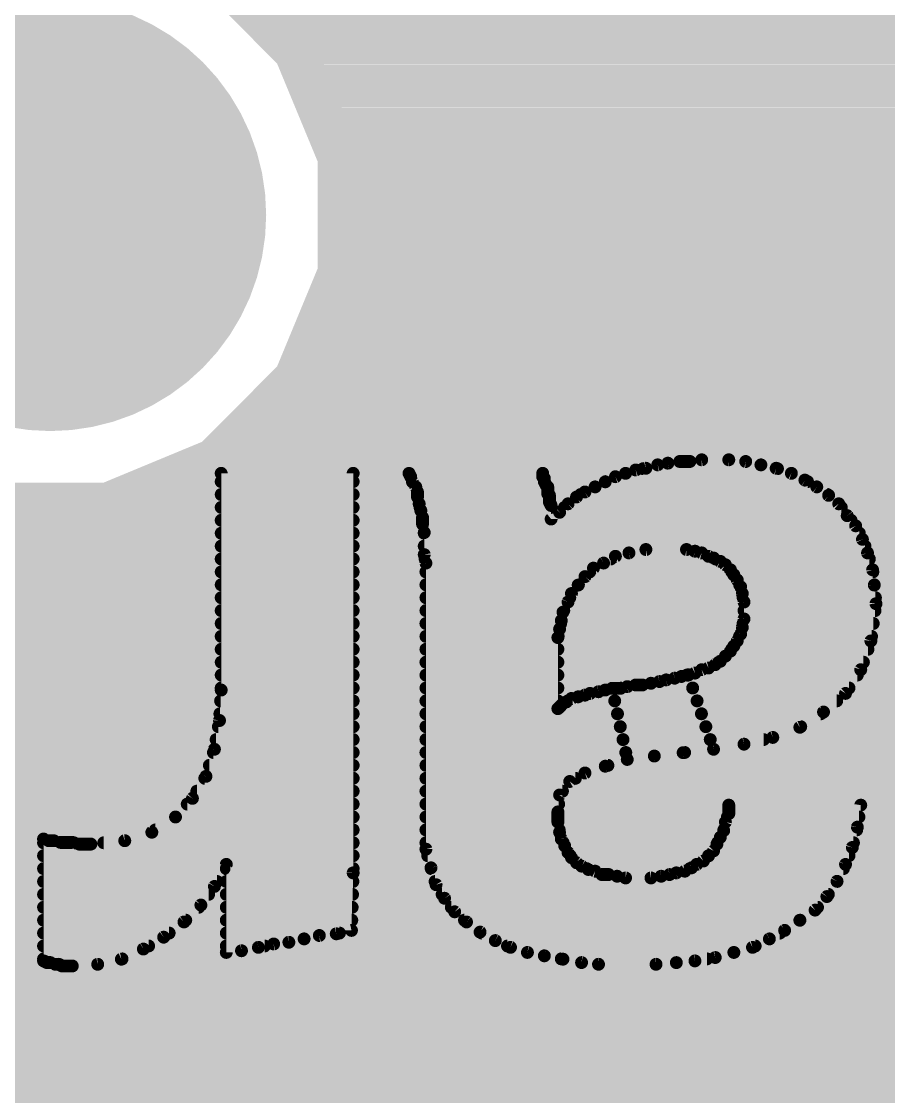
# Model space of a CAD drawing. Extents: x -16.5 to 33.1, y -17.8 to 72.5.
# Drawn here: x 16.34 to 21.46, y 10.29 to 16.64 of the extents above; entities that cross this region are included whole.
import ezdxf

# ---------------------------------------------------------------- set-up
doc = ezdxf.new("R2010")
doc.units = 0
for name, color, linetype in [('1', 22, 'CONTINUOUS'), ('17', 82, 'CONTINUOUS'), ('21', 7, 'CONTINUOUS')]:
    doc.layers.add(name, color=color, linetype=linetype)

# ---------------------------------------------------------------- blocks, each defined once
blk = doc.blocks.new('ROUNDP')
at = {"const_width": 0.5}
blk.add_lwpolyline([(0, -0.25, 1), (0, 0.25, 1), (0, -0.25)], format="xyb", dxfattribs=at)

msp = doc.modelspace()

# ---------------------------------------------------------------- linework, layer by layer
at = {"layer": '1', "const_width": 0.254}
for points in [[(17.9581, 16.4616), (17.4776, 16.9421)], [(17.6557, 16.764), (26.4133, 16.764)], [(17.9097, 16.51), (26.1593, 16.51)], [(18.2181, 15.8338), (17.9581, 16.4616)], [(18.0433, 16.256), (26.0257, 16.256)], [(18.1485, 16.002), (25.9205, 16.002)], [(18.2181, 15.1542), (18.2181, 15.8338)], [(18.2181, 15.748), (25.8509, 15.748)], [(18.2181, 15.494), (25.8509, 15.494)], [(18.2181, 15.24), (25.8509, 15.24)], [(17.9581, 14.5264), (18.2181, 15.1542)], [(18.1485, 14.986), (25.9205, 14.986)], [(18.0433, 14.732), (26.0257, 14.732)], [(17.4776, 14.0459), (17.9581, 14.5264)], [(17.9097, 14.478), (26.1593, 14.478)], [(17.6557, 14.224), (26.4133, 14.224)], [(16.8498, 13.7858), (17.4776, 14.0459)], [(17.2943, 13.97), (26.7746, 13.97)], [(16.1702, 13.7858), (16.8498, 13.7858)], [(0.5334, 13.716), (32.4866, 13.716)], [(0.5334, 13.462), (32.4866, 13.462)], [(0.5334, 13.208), (32.4866, 13.208)], [(0.5334, 12.954), (32.4866, 12.954)], [(0.5334, 12.7), (32.4866, 12.7)], [(0.5334, 12.446), (32.4866, 12.446)], [(0.5334, 12.192), (32.4866, 12.192)], [(0.5334, 11.938), (32.4866, 11.938)], [(0.5334, 11.684), (32.4866, 11.684)], [(0.5334, 11.43), (32.4866, 11.43)], [(0.5334, 11.176), (32.4866, 11.176)], [(0.5334, 10.922), (32.4866, 10.922)], [(0.5334, 10.668), (32.4866, 10.668)], [(0.5334, 10.414), (32.4866, 10.414)], [(0.5334, 10.16), (32.4866, 10.16)]]:
    msp.add_lwpolyline(points, dxfattribs=at)
at = {"layer": '1', "const_width": 0.127}
for points in [[(17.9097, 16.5735, 1), (17.9097, 16.4465)], [(18.0168, 16.4859, 1), (17.8994, 16.4373)], [(17.9132, 16.4167, 1), (18.003, 16.5065)], [(18.0433, 16.3195, 1), (18.0433, 16.1925)], [(18.1485, 16.0655, 1), (18.1485, 15.9385)], [(18.2816, 15.8338, 1), (18.1546, 15.8338)], [(18.1595, 15.8095, 1), (18.2768, 15.8581)], [(18.2181, 15.8115, 1), (18.2181, 15.6845)], [(18.2181, 15.5575, 1), (18.2181, 15.4305)], [(18.2181, 15.3035, 1), (18.2181, 15.1765)], [(18.2768, 15.1299, 1), (18.1595, 15.1785)], [(18.1546, 15.1542, 1), (18.2816, 15.1542)], [(18.1485, 15.0495, 1), (18.1485, 14.9225)], [(18.0433, 14.7955, 1), (18.0433, 14.6685)], [(17.8994, 14.5507, 1), (18.0168, 14.5021)], [(18.003, 14.4815, 1), (17.9132, 14.5713)], [(17.9097, 14.5415, 1), (17.9097, 14.4145)], [(17.6557, 14.2875, 1), (17.6557, 14.1605)], [(17.5019, 13.9872, 1), (17.4533, 14.1046)], [(17.4327, 14.0908, 1), (17.5225, 14.001)], [(17.2943, 14.0335, 1), (17.2943, 13.9065)], [(16.8255, 13.8445, 1), (16.8741, 13.7272)], [(16.8498, 13.7224, 1), (16.8498, 13.8493)]]:
    msp.add_lwpolyline(points, format="xyb", dxfattribs=at)
at = {"layer": '21', "const_width": 0.0762}
for points in [[(19.9705, 13.988), (20.0305, 13.998)], [(20.0305, 13.998), (20.1005, 14.018)], [(20.1005, 14.018), (20.1605, 14.028)], [(20.1605, 14.028), (20.2305, 14.038)], [(20.2305, 14.038), (20.2905, 14.038)], [(20.2905, 14.038), (20.3605, 14.048)], [(20.3605, 14.048), (20.5205, 14.048)], [(20.5205, 14.048), (20.6205, 14.038)], [(20.6205, 14.038), (20.7105, 14.018)], [(20.7105, 14.018), (20.8005, 13.998)], [(20.8005, 13.998), (20.8905, 13.968)], [(17.5205, 12.688), (17.5205, 13.968)], [(17.5205, 13.968), (18.3005, 13.968)], [(18.3005, 13.968), (18.3005, 11.608)], [(18.6405, 13.948), (18.6305, 13.968)], [(18.6305, 13.968), (19.4205, 13.968)], [(18.6505, 13.918), (18.6405, 13.948)], [(19.4205, 13.968), (19.4205, 13.948)], [(19.4205, 13.948), (19.4305, 13.938)], [(19.4305, 13.938), (19.4305, 13.918)], [(19.7905, 13.918), (19.8505, 13.948)], [(19.8505, 13.948), (19.9105, 13.968)], [(19.9105, 13.968), (19.9705, 13.988)], [(20.8083, 13.9954), (20.0149, 13.9954)], [(20.8905, 13.968), (20.9705, 13.928)], [(18.3005, 13.9192), (17.5205, 13.9192)], [(19.4305, 13.9192), (18.6501, 13.9192)], [(18.6705, 13.888), (18.6505, 13.918)], [(18.6805, 13.858), (18.6705, 13.888)], [(19.4305, 13.918), (19.4405, 13.898)], [(19.4405, 13.898), (19.4505, 13.888)], [(19.4505, 13.888), (19.4505, 13.848)], [(19.6705, 13.858), (19.7305, 13.888)], [(19.7305, 13.888), (19.7905, 13.918)], [(20.9859, 13.9192), (19.7929, 13.9192)], [(20.9705, 13.928), (21.0405, 13.888)], [(21.0405, 13.888), (21.1105, 13.838)], [(18.3005, 13.843), (17.5205, 13.843)], [(18.6805, 13.828), (18.6805, 13.858)], [(19.4555, 13.843), (18.6805, 13.843)], [(18.6905, 13.788), (18.6805, 13.828)], [(19.4505, 13.848), (19.4605, 13.838)], [(19.4605, 13.838), (19.4605, 13.798)], [(19.5705, 13.788), (19.6205, 13.828)], [(19.6205, 13.828), (19.6705, 13.858)], [(21.1035, 13.843), (19.6455, 13.843)], [(21.1105, 13.838), (21.1705, 13.788)], [(18.3005, 13.7668), (17.5205, 13.7668)], [(18.7005, 13.748), (18.6905, 13.788)], [(19.4705, 13.7668), (18.6958, 13.7668)], [(18.7105, 13.708), (18.7005, 13.748)], [(19.4605, 13.798), (19.4705, 13.778)], [(19.4705, 13.778), (19.4705, 13.698)], [(19.5205, 13.738), (19.5705, 13.788)], [(21.1856, 13.7668), (19.5493, 13.7668)], [(21.1705, 13.788), (21.2205, 13.718)], [(18.3005, 13.6906), (17.5205, 13.6906)], [(18.7105, 13.668), (18.7105, 13.708)], [(21.2433, 13.6906), (18.7105, 13.6906)], [(19.4705, 13.698), (19.5205, 13.738)], [(21.2205, 13.718), (21.2705, 13.658)], [(18.7205, 13.618), (18.7105, 13.668)], [(18.7205, 13.488), (18.7205, 13.618)], [(21.2705, 13.658), (21.3105, 13.578)], [(18.3005, 13.6144), (17.5205, 13.6144)], [(21.2923, 13.6144), (18.7205, 13.6144)], [(21.3105, 13.578), (21.3405, 13.498)], [(18.3005, 13.5382), (17.5205, 13.5382)], [(21.3254, 13.5382), (18.7205, 13.5382)], [(18.7305, 13.438), (18.7205, 13.488)], [(19.9305, 13.498), (19.8505, 13.478)], [(20.0305, 13.518), (19.9305, 13.498)], [(20.2705, 13.518), (20.0305, 13.518)], [(20.3205, 13.508), (20.2705, 13.518)], [(20.3605, 13.498), (20.3205, 13.508)], [(20.4005, 13.478), (20.3605, 13.498)], [(21.3405, 13.498), (21.3705, 13.398)], [(18.3005, 13.462), (17.5205, 13.462)], [(19.8225, 13.462), (18.7257, 13.462)], [(18.7305, 11.748), (18.7305, 13.438)], [(19.7805, 13.438), (19.7205, 13.408)], [(19.8505, 13.478), (19.7805, 13.438)], [(20.4305, 13.468), (20.4005, 13.478)], [(20.4705, 13.448), (20.4305, 13.468)], [(21.3513, 13.462), (20.4425, 13.462)], [(20.5005, 13.428), (20.4705, 13.448)], [(20.5305, 13.398), (20.5005, 13.428)], [(18.3005, 13.3858), (17.5205, 13.3858)], [(19.6983, 13.3858), (18.7305, 13.3858)], [(19.7205, 13.408), (19.6705, 13.358)], [(20.5505, 13.368), (20.5305, 13.398)], [(21.3719, 13.3858), (20.5386, 13.3858)], [(20.5705, 13.338), (20.5505, 13.368)], [(21.3705, 13.398), (21.3805, 13.308)], [(18.3005, 13.3096), (17.5205, 13.3096)], [(19.6318, 13.3096), (18.7305, 13.3096)], [(19.6305, 13.308), (19.5905, 13.258)], [(19.6705, 13.358), (19.6305, 13.308)], [(20.5905, 13.298), (20.5705, 13.338)], [(21.3803, 13.3096), (20.5847, 13.3096)], [(20.6005, 13.258), (20.5905, 13.298)], [(21.3805, 13.308), (21.3905, 13.198)], [(19.5905, 13.258), (19.5705, 13.208)], [(20.6105, 13.208), (20.6005, 13.258)], [(18.3005, 13.2334), (17.5205, 13.2334)], [(19.5807, 13.2334), (18.7305, 13.2334)], [(19.5705, 13.208), (19.5405, 13.148)], [(21.3873, 13.2334), (20.6054, 13.2334)], [(20.6105, 13.108), (20.6105, 13.208)], [(21.3905, 13.198), (21.3605, 12.978)], [(18.3005, 13.1572), (17.5205, 13.1572)], [(19.5451, 13.1572), (18.7305, 13.1572)], [(19.5405, 13.148), (19.5305, 13.098)], [(20.6005, 13.058), (20.6105, 13.108)], [(21.3849, 13.1572), (20.6105, 13.1572)], [(18.3005, 13.081), (17.5205, 13.081)], [(19.5271, 13.081), (18.7305, 13.081)], [(19.5205, 13.048), (19.5105, 12.998)], [(19.5305, 13.098), (19.5205, 13.048)], [(20.5905, 13.018), (20.6005, 13.058)], [(21.3745, 13.081), (20.6051, 13.081)], [(18.3005, 13.0048), (17.5205, 13.0048)], [(19.5119, 13.0048), (18.7305, 13.0048)], [(19.5105, 12.998), (19.5105, 12.578)], [(20.5705, 12.978), (20.5905, 13.018)], [(21.3642, 13.0048), (20.5839, 13.0048)], [(18.3005, 12.9286), (17.5205, 12.9286)], [(19.5105, 12.9286), (18.7305, 12.9286)], [(20.5005, 12.888), (20.5305, 12.918)], [(20.5305, 12.918), (20.5505, 12.948)], [(21.3431, 12.9286), (20.5376, 12.9286)], [(20.5505, 12.948), (20.5705, 12.978)], [(21.3605, 12.978), (21.3005, 12.808)], [(20.4405, 12.838), (20.4705, 12.858)], [(20.4705, 12.858), (20.5005, 12.888)], [(18.3005, 12.8524), (17.5205, 12.8524)], [(19.5105, 12.8524), (18.7305, 12.8524)], [(20.3205, 12.788), (20.3605, 12.808)], [(20.3605, 12.808), (20.4005, 12.818)], [(20.4005, 12.818), (20.4405, 12.838)], [(21.3162, 12.8524), (20.4621, 12.8524)], [(21.3005, 12.808), (21.2105, 12.668)], [(18.3005, 12.7762), (17.5205, 12.7762)], [(19.5105, 12.7762), (18.7305, 12.7762)], [(20.0105, 12.718), (20.0605, 12.728)], [(20.0605, 12.728), (20.1105, 12.738)], [(20.1105, 12.738), (20.1505, 12.748)], [(20.1505, 12.748), (20.2005, 12.758)], [(20.2005, 12.758), (20.2405, 12.768)], [(20.2405, 12.768), (20.2805, 12.778)], [(20.2811, 12.7762), (20.2733, 12.7762)], [(20.2805, 12.778), (20.3205, 12.788)], [(20.2805, 12.778), (20.4305, 12.338)], [(20.4305, 12.338), (20.2805, 12.778)], [(21.2801, 12.7762), (20.2811, 12.7762)], [(17.5105, 12.508), (17.5205, 12.688)], [(18.3005, 12.7), (17.5205, 12.7)], [(19.5105, 12.7), (18.7305, 12.7)], [(19.6705, 12.658), (19.7005, 12.668)], [(19.7005, 12.668), (19.7505, 12.678)], [(19.7505, 12.678), (19.7905, 12.688)], [(19.7905, 12.688), (19.8305, 12.698)], [(19.9205, 12.278), (19.8305, 12.698)], [(19.8305, 12.698), (19.8805, 12.698)], [(19.8305, 12.698), (19.9205, 12.278)], [(19.8805, 12.698), (19.9205, 12.708)], [(20.3071, 12.7), (19.8885, 12.7)], [(19.9205, 12.708), (19.9705, 12.718)], [(19.9705, 12.718), (20.0105, 12.718)], [(21.2311, 12.7), (20.3071, 12.7)], [(21.2105, 12.668), (21.0805, 12.558)], [(18.3005, 12.6238), (17.5169, 12.6238)], [(19.5105, 12.6238), (18.7305, 12.6238)], [(19.5305, 12.598), (19.5605, 12.618)], [(19.5605, 12.618), (19.5905, 12.638)], [(19.8464, 12.6238), (19.5692, 12.6238)], [(19.5905, 12.638), (19.6305, 12.648)], [(19.6305, 12.648), (19.6705, 12.658)], [(20.3331, 12.6238), (19.8464, 12.6238)], [(21.1583, 12.6238), (20.3331, 12.6238)], [(18.3005, 12.5476), (17.5127, 12.5476)], [(19.8627, 12.5476), (18.7305, 12.5476)], [(19.5105, 12.578), (19.5305, 12.598)], [(20.359, 12.5476), (19.8627, 12.5476)], [(21.0643, 12.5476), (20.359, 12.5476)], [(21.0805, 12.558), (20.9405, 12.468)], [(17.4805, 12.338), (17.5105, 12.508)], [(18.3005, 12.4714), (17.504, 12.4714)], [(19.8791, 12.4714), (18.7305, 12.4714)], [(20.385, 12.4714), (19.8791, 12.4714)], [(20.9458, 12.4714), (20.385, 12.4714)], [(20.7805, 12.408), (20.6105, 12.368)], [(20.9405, 12.468), (20.7805, 12.408)], [(18.3005, 12.3952), (17.4906, 12.3952)], [(19.8954, 12.3952), (18.7305, 12.3952)], [(20.411, 12.3952), (19.8954, 12.3952)], [(20.7261, 12.3952), (20.411, 12.3952)], [(20.6105, 12.368), (20.4305, 12.338)], [(17.4305, 12.178), (17.4805, 12.338)], [(18.3005, 12.319), (17.4746, 12.319)], [(19.9117, 12.319), (18.7305, 12.319)], [(20.2595, 12.319), (19.9117, 12.319)], [(20.0805, 12.298), (19.9205, 12.278)], [(20.2505, 12.318), (20.0805, 12.298)], [(20.4305, 12.338), (20.2505, 12.318)], [(18.3005, 12.2428), (17.4507, 12.2428)], [(19.8061, 12.2428), (18.7305, 12.2428)], [(19.7905, 12.238), (19.6705, 12.198)], [(19.9205, 12.278), (19.7905, 12.238)], [(17.3505, 12.048), (17.4305, 12.178)], [(18.3005, 12.1666), (17.4235, 12.1666)], [(19.614, 12.1666), (18.7305, 12.1666)], [(19.6705, 12.198), (19.5805, 12.148)], [(19.5805, 12.148), (19.5205, 12.068)], [(17.2505, 11.938), (17.3505, 12.048)], [(18.3005, 12.0904), (17.3766, 12.0904)], [(19.5373, 12.0904), (18.7305, 12.0904)], [(19.5205, 12.068), (19.5105, 11.968)], [(18.3005, 12.0142), (17.3198, 12.0142)], [(19.5151, 12.0142), (18.7305, 12.0142)], [(19.5105, 11.968), (19.5105, 11.908)], [(20.5205, 11.958), (20.5205, 12.008)], [(20.5205, 12.008), (21.3005, 12.008)], [(21.3005, 12.008), (21.2805, 11.878)], [(17.1105, 11.848), (17.2505, 11.938)], [(18.3005, 11.938), (17.2505, 11.938)], [(19.5105, 11.938), (18.7305, 11.938)], [(19.5105, 11.908), (19.5205, 11.848)], [(20.4905, 11.858), (20.5005, 11.908)], [(20.5005, 11.908), (20.5205, 11.958)], [(21.2897, 11.938), (20.5125, 11.938)], [(16.9505, 11.798), (17.1105, 11.848)], [(18.3005, 11.8618), (17.132, 11.8618)], [(19.5182, 11.8618), (18.7305, 11.8618)], [(19.5205, 11.848), (19.5305, 11.808)], [(20.4705, 11.818), (20.4905, 11.858)], [(21.2765, 11.8618), (20.4913, 11.8618)], [(21.2805, 11.878), (21.2505, 11.758)], [(16.4705, 11.088), (16.4705, 11.808)], [(16.4705, 11.808), (16.5005, 11.798)], [(16.6501, 11.7856), (16.4705, 11.7856)], [(16.5005, 11.798), (16.5305, 11.798)], [(16.5305, 11.798), (16.5705, 11.788)], [(16.5705, 11.788), (16.6405, 11.788)], [(16.6405, 11.788), (16.6805, 11.778)], [(16.6805, 11.778), (16.7505, 11.778)], [(16.7505, 11.778), (16.9505, 11.798)], [(18.3005, 11.7856), (16.8265, 11.7856)], [(19.5417, 11.7856), (18.7305, 11.7856)], [(19.5305, 11.808), (19.5505, 11.768)], [(20.4305, 11.738), (20.4505, 11.778)], [(20.4505, 11.778), (20.4705, 11.818)], [(21.2574, 11.7856), (20.4543, 11.7856)], [(18.7605, 11.638), (18.7305, 11.748)], [(19.5505, 11.768), (19.5705, 11.728)], [(19.5705, 11.728), (19.5905, 11.698)], [(20.4005, 11.708), (20.4305, 11.738)], [(21.2505, 11.758), (21.2105, 11.658)], [(18.3005, 11.7094), (16.4705, 11.7094)], [(17.5505, 11.658), (17.4805, 11.528)], [(17.5505, 11.138), (17.5505, 11.658)], [(19.5829, 11.7094), (18.741, 11.7094)], [(19.5905, 11.698), (19.6205, 11.668)], [(19.6205, 11.668), (19.6505, 11.648)], [(19.6505, 11.648), (19.6905, 11.628)], [(20.3005, 11.638), (20.3305, 11.658)], [(20.3305, 11.658), (20.3705, 11.678)], [(20.3705, 11.678), (20.4005, 11.708)], [(21.2311, 11.7094), (20.4019, 11.7094)], [(21.2105, 11.658), (21.1605, 11.558)], [(17.5371, 11.6332), (16.4705, 11.6332)], [(18.3005, 11.6332), (17.5505, 11.6332)], [(18.3005, 11.608), (18.2905, 11.268)], [(18.7905, 11.538), (18.7605, 11.638)], [(19.6801, 11.6332), (18.7619, 11.6332)], [(19.6905, 11.628), (19.7305, 11.618)], [(19.7305, 11.618), (19.7705, 11.598)], [(19.7705, 11.598), (19.8105, 11.598)], [(19.8105, 11.598), (19.8605, 11.588)], [(19.8605, 11.588), (19.9105, 11.578)], [(20.0605, 11.578), (20.1205, 11.588)], [(20.1205, 11.588), (20.1705, 11.598)], [(20.1705, 11.598), (20.2105, 11.608)], [(20.2105, 11.608), (20.2605, 11.618)], [(20.2605, 11.618), (20.3005, 11.638)], [(21.1981, 11.6332), (20.2909, 11.6332)], [(17.4961, 11.557), (16.4705, 11.557)], [(17.4805, 11.528), (17.4005, 11.418)], [(18.299, 11.557), (17.5505, 11.557)], [(21.1598, 11.557), (18.7848, 11.557)], [(18.8405, 11.458), (18.7905, 11.538)], [(19.9105, 11.578), (20.0605, 11.578)], [(21.1605, 11.558), (21.1005, 11.468)], [(17.4462, 11.4808), (16.4705, 11.4808)], [(18.2968, 11.4808), (17.5505, 11.4808)], [(21.109, 11.4808), (18.8263, 11.4808)], [(18.9005, 11.378), (18.8405, 11.458)], [(21.1005, 11.468), (21.0305, 11.388)], [(17.3871, 11.4046), (16.4705, 11.4046)], [(17.4005, 11.418), (17.3005, 11.318)], [(18.2945, 11.4046), (17.5505, 11.4046)], [(21.045, 11.4046), (18.8805, 11.4046)], [(18.9705, 11.318), (18.9005, 11.378)], [(21.0305, 11.388), (20.9405, 11.328)], [(17.3109, 11.3284), (16.4705, 11.3284)], [(17.3005, 11.318), (17.1805, 11.228)], [(18.2923, 11.3284), (17.5505, 11.3284)], [(18.2905, 11.268), (18.2005, 11.248)], [(20.9411, 11.3284), (18.9584, 11.3284)], [(19.0505, 11.258), (18.9705, 11.318)], [(20.8505, 11.268), (20.7605, 11.218)], [(20.9405, 11.328), (20.8505, 11.268)], [(17.2128, 11.2522), (16.4705, 11.2522)], [(17.1805, 11.228), (17.0605, 11.158)], [(18.2194, 11.2522), (17.5505, 11.2522)], [(18.0105, 11.218), (17.9205, 11.198)], [(18.1005, 11.238), (18.0105, 11.218)], [(18.2005, 11.248), (18.1005, 11.238)], [(19.1405, 11.208), (19.0505, 11.258)], [(20.8221, 11.2522), (19.0609, 11.2522)], [(19.2305, 11.168), (19.1405, 11.208)], [(20.7605, 11.218), (20.6605, 11.168)], [(17.0914, 11.176), (16.4705, 11.176)], [(17.0605, 11.158), (16.9305, 11.098)], [(17.7765, 11.176), (17.5505, 11.176)], [(17.6405, 11.148), (17.5505, 11.138)], [(17.7405, 11.168), (17.6405, 11.148)], [(17.8305, 11.188), (17.7405, 11.168)], [(17.9205, 11.198), (17.8305, 11.188)], [(20.6765, 11.176), (19.2125, 11.176)], [(19.3305, 11.138), (19.2305, 11.168)], [(19.4305, 11.118), (19.3305, 11.138)], [(20.5505, 11.138), (20.4405, 11.108)], [(20.6605, 11.168), (20.5505, 11.138)], [(16.9344, 11.0998), (16.4705, 11.0998)], [(16.4905, 11.078), (16.4705, 11.088)], [(16.5105, 11.078), (16.4905, 11.078)], [(16.5405, 11.068), (16.5105, 11.078)], [(16.9305, 11.098), (16.7905, 11.068)], [(19.5405, 11.098), (19.4305, 11.118)], [(20.3913, 11.0998), (19.5306, 11.0998)], [(19.6505, 11.078), (19.5405, 11.098)], [(19.7505, 11.068), (19.6505, 11.078)], [(20.2105, 11.078), (20.0905, 11.068)], [(20.3205, 11.088), (20.2105, 11.078)], [(20.4405, 11.108), (20.3205, 11.088)], [(16.5605, 11.068), (16.5405, 11.068)], [(16.5805, 11.058), (16.5605, 11.068)], [(16.6405, 11.058), (16.5805, 11.058)], [(16.7905, 11.068), (16.6405, 11.058)], [(20.0905, 11.068), (19.7505, 11.068)]]:
    msp.add_lwpolyline(points, dxfattribs=at)
at = {"layer": '21', "const_width": 0.0381}
for points in [[(20.0149, 14.0145, 1), (20.0149, 13.9764)], [(20.0253, 14.0163, 1), (20.0357, 13.9797)], [(20.0336, 13.9792, 1), (20.0274, 14.0168)], [(20.0974, 14.0368, 1), (20.1036, 13.9992)], [(20.1057, 13.9997, 1), (20.0953, 14.0363)], [(20.1578, 14.0469, 1), (20.1632, 14.0091)], [(20.1636, 14.0092, 1), (20.1574, 14.0468)], [(20.2305, 14.0571, 1), (20.2305, 14.019)], [(20.2332, 14.0191, 1), (20.2278, 14.0569)], [(20.2878, 14.0569, 1), (20.2932, 14.0191)], [(20.2905, 14.019, 1), (20.2905, 14.0571)], [(20.3605, 14.0671, 1), (20.3605, 14.029)], [(20.3632, 14.0291, 1), (20.3578, 14.0669)], [(20.5224, 14.067, 1), (20.5186, 14.029)], [(20.5205, 14.029, 1), (20.5205, 14.0671)], [(20.6246, 14.0566, 1), (20.6164, 14.0194)], [(20.6186, 14.019, 1), (20.6224, 14.057)], [(20.7146, 14.0366, 1), (20.7064, 13.9994)], [(20.7064, 13.9994, 1), (20.7146, 14.0366)], [(20.8065, 14.0161, 1), (20.7945, 13.9799)], [(20.7964, 13.9794, 1), (20.8046, 14.0166)], [(20.8083, 13.9764, 1), (20.8083, 14.0145)], [(17.5205, 13.987, 1), (17.5205, 13.9489)], [(17.5396, 13.968, 1), (17.5015, 13.968)], [(18.3195, 13.968, 1), (18.2814, 13.968)], [(18.3005, 13.9489, 1), (18.3005, 13.987)], [(18.6475, 13.9765, 1), (18.6135, 13.9595)], [(18.6305, 13.987, 1), (18.6305, 13.9489)], [(18.6586, 13.954, 1), (18.6224, 13.942)], [(18.6235, 13.9395, 1), (18.6575, 13.9565)], [(19.4396, 13.968, 1), (19.4015, 13.968)], [(19.434, 13.9615, 1), (19.407, 13.9345)], [(19.4496, 13.938, 1), (19.4115, 13.938)], [(19.417, 13.9245, 1), (19.444, 13.9515)], [(19.4205, 13.9489, 1), (19.4205, 13.987)], [(19.8445, 13.9661, 1), (19.8565, 13.9299)], [(19.859, 13.931, 1), (19.842, 13.965)], [(19.9045, 13.9861, 1), (19.9165, 13.9499)], [(19.9165, 13.9499, 1), (19.9045, 13.9861)], [(19.9674, 14.0068, 1), (19.9736, 13.9692)], [(19.9765, 13.9699, 1), (19.9645, 14.0061)], [(20.899, 13.985, 1), (20.882, 13.951)], [(20.8845, 13.9499, 1), (20.8965, 13.9861)], [(17.5205, 13.9383, 1), (17.5205, 13.9002)], [(18.3005, 13.9002, 1), (18.3005, 13.9383)], [(18.6501, 13.9383, 1), (18.6501, 13.9002)], [(18.6664, 13.9286, 1), (18.6346, 13.9074)], [(18.6324, 13.912, 1), (18.6686, 13.924)], [(18.6886, 13.894, 1), (18.6524, 13.882)], [(18.6546, 13.8774, 1), (18.6864, 13.8986)], [(19.4015, 13.948, 1), (19.4396, 13.948)], [(19.4475, 13.9265, 1), (19.4135, 13.9095)], [(19.4115, 13.918, 1), (19.4496, 13.918)], [(19.454, 13.9115, 1), (19.427, 13.8845)], [(19.4235, 13.8895, 1), (19.4575, 13.9065)], [(19.4305, 13.9002, 1), (19.4305, 13.9383)], [(19.4696, 13.888, 1), (19.4315, 13.888)], [(19.437, 13.8745, 1), (19.464, 13.9015)], [(19.722, 13.905, 1), (19.739, 13.871)], [(19.739, 13.871, 1), (19.722, 13.905)], [(19.782, 13.935, 1), (19.799, 13.901)], [(19.7929, 13.9383, 1), (19.7929, 13.9002)], [(19.799, 13.901, 1), (19.782, 13.935)], [(20.98, 13.9445, 1), (20.961, 13.9115)], [(20.962, 13.911, 1), (20.979, 13.945)], [(20.9859, 13.9002, 1), (20.9859, 13.9383)], [(21.0516, 13.9035, 1), (21.0294, 13.8725)], [(21.031, 13.8715, 1), (21.05, 13.9045)], [(17.5205, 13.862, 1), (17.5205, 13.8239)], [(18.3005, 13.8239, 1), (18.3005, 13.862)], [(18.6805, 13.862, 1), (18.6805, 13.8239)], [(18.699, 13.8326, 1), (18.662, 13.8234)], [(18.6996, 13.858, 1), (18.6615, 13.858)], [(18.6615, 13.828, 1), (18.6996, 13.828)], [(18.6624, 13.852, 1), (18.6986, 13.864)], [(19.464, 13.8615, 1), (19.437, 13.8345)], [(19.4315, 13.848, 1), (19.4696, 13.848)], [(19.4795, 13.838, 1), (19.4414, 13.838)], [(19.447, 13.8245, 1), (19.474, 13.8515)], [(19.4555, 13.8239, 1), (19.4555, 13.862)], [(19.6107, 13.8443, 1), (19.6303, 13.8117)], [(19.6324, 13.8131, 1), (19.6086, 13.8429)], [(19.6455, 13.862, 1), (19.6455, 13.8239)], [(19.662, 13.875, 1), (19.679, 13.841)], [(19.6803, 13.8417, 1), (19.6607, 13.8743)], [(21.1227, 13.8526, 1), (21.0983, 13.8234)], [(21.0994, 13.8225, 1), (21.1216, 13.8535)], [(21.1035, 13.8239, 1), (21.1035, 13.862)], [(17.5205, 13.7858, 1), (17.5205, 13.7477)], [(18.3005, 13.7477, 1), (18.3005, 13.7858)], [(18.709, 13.7926, 1), (18.672, 13.7834)], [(18.672, 13.7834, 1), (18.709, 13.7926)], [(18.6958, 13.7858, 1), (18.6958, 13.7477)], [(18.719, 13.7526, 1), (18.682, 13.7434)], [(19.4775, 13.8065, 1), (19.4435, 13.7895)], [(19.4414, 13.798, 1), (19.4795, 13.798)], [(19.4896, 13.778, 1), (19.4515, 13.778)], [(19.4535, 13.7695, 1), (19.4875, 13.7865)], [(19.4705, 13.7477, 1), (19.4705, 13.7858)], [(19.5493, 13.7858, 1), (19.5493, 13.7477)], [(19.5586, 13.8029, 1), (19.5824, 13.7731)], [(19.584, 13.7745, 1), (19.557, 13.8015)], [(21.186, 13.7991, 1), (21.155, 13.7769)], [(21.1583, 13.7734, 1), (21.1827, 13.8026)], [(21.1856, 13.7477, 1), (21.1856, 13.7858)], [(17.5205, 13.7096, 1), (17.5205, 13.6715)], [(18.3005, 13.6715, 1), (18.3005, 13.7096)], [(18.682, 13.7434, 1), (18.719, 13.7526)], [(18.7295, 13.708, 1), (18.6914, 13.708)], [(18.7105, 13.7096, 1), (18.7105, 13.6715)], [(18.692, 13.7034, 1), (18.729, 13.7126)], [(19.4586, 13.7129, 1), (19.4824, 13.6831)], [(19.4515, 13.698, 1), (19.4896, 13.698)], [(19.507, 13.7515, 1), (19.534, 13.7245)], [(19.5324, 13.7231, 1), (19.5086, 13.7529)], [(21.2351, 13.7302, 1), (21.2059, 13.7058)], [(21.205, 13.7069, 1), (21.236, 13.7291)], [(21.2433, 13.6715, 1), (21.2433, 13.7096)], [(18.7292, 13.6717, 1), (18.6918, 13.6643)], [(18.6914, 13.668, 1), (18.7295, 13.668)], [(18.7396, 13.618, 1), (18.7015, 13.618)], [(21.2875, 13.6665, 1), (21.2535, 13.6495)], [(21.2559, 13.6458, 1), (21.2851, 13.6702)], [(17.5205, 13.6334, 1), (17.5205, 13.5953)], [(18.3005, 13.5953, 1), (18.3005, 13.6334)], [(18.7205, 13.6334, 1), (18.7205, 13.5953)], [(18.7018, 13.6143, 1), (18.7392, 13.6217)], [(21.3283, 13.5847, 1), (21.2927, 13.5713)], [(21.2923, 13.5953, 1), (21.2923, 13.6334)], [(21.2935, 13.5695, 1), (21.3275, 13.5865)], [(17.5205, 13.5572, 1), (17.5205, 13.5191)], [(18.3005, 13.5191, 1), (18.3005, 13.5572)], [(18.7205, 13.5572, 1), (18.7205, 13.5191)], [(18.7392, 13.4917, 1), (18.7018, 13.4843)], [(19.9268, 13.5167, 1), (19.9342, 13.4793)], [(19.9351, 13.4795, 1), (19.9259, 13.5165)], [(20.0305, 13.5371, 1), (20.0305, 13.499)], [(20.0342, 13.4993, 1), (20.0268, 13.5367)], [(20.2742, 13.5367, 1), (20.2668, 13.4993)], [(20.2705, 13.499, 1), (20.2705, 13.5371)], [(20.3251, 13.5265, 1), (20.3159, 13.4895)], [(20.3168, 13.4893, 1), (20.3242, 13.5267)], [(20.369, 13.515, 1), (20.352, 13.481)], [(20.3559, 13.4795, 1), (20.3651, 13.5165)], [(21.3587, 13.5035, 1), (21.3223, 13.4925)], [(21.3254, 13.5191, 1), (21.3254, 13.5572)], [(17.5205, 13.4811, 1), (17.5205, 13.443)], [(18.3005, 13.443, 1), (18.3005, 13.4811)], [(18.7015, 13.488, 1), (18.7396, 13.488)], [(18.7257, 13.4811, 1), (18.7257, 13.443)], [(18.7495, 13.438, 1), (18.7114, 13.438)], [(19.771, 13.4545, 1), (19.79, 13.4215)], [(19.789, 13.421, 1), (19.772, 13.455)], [(19.8225, 13.443, 1), (19.8225, 13.4811)], [(19.8459, 13.4965, 1), (19.8551, 13.4595)], [(19.86, 13.4615, 1), (19.841, 13.4945)], [(20.4065, 13.4961, 1), (20.3945, 13.4599)], [(20.392, 13.461, 1), (20.409, 13.495)], [(20.439, 13.485, 1), (20.422, 13.451)], [(20.4425, 13.4811, 1), (20.4425, 13.443)], [(20.4245, 13.4499, 1), (20.4365, 13.4861)], [(20.4811, 13.4639, 1), (20.4599, 13.4321)], [(20.462, 13.431, 1), (20.479, 13.465)], [(20.514, 13.4415, 1), (20.487, 13.4145)], [(20.4899, 13.4121, 1), (20.5111, 13.4439)], [(21.3227, 13.4913, 1), (21.3583, 13.5047)], [(21.3513, 13.443, 1), (21.3513, 13.4811)], [(17.5205, 13.4049, 1), (17.5205, 13.3668)], [(18.3005, 13.3668, 1), (18.3005, 13.4049)], [(18.7305, 13.4049, 1), (18.7305, 13.3668)], [(18.7118, 13.4343, 1), (18.7492, 13.4417)], [(19.6983, 13.3668, 1), (19.6983, 13.4049)], [(19.712, 13.425, 1), (19.729, 13.391)], [(19.734, 13.3945, 1), (19.707, 13.4215)], [(20.5464, 13.4086, 1), (20.5146, 13.3874)], [(20.517, 13.3845, 1), (20.544, 13.4115)], [(20.5386, 13.4049, 1), (20.5386, 13.3668)], [(20.5664, 13.3786, 1), (20.5346, 13.3574)], [(21.3894, 13.4001, 1), (21.3516, 13.3959)], [(21.3523, 13.3925, 1), (21.3887, 13.4035)], [(21.3719, 13.3668, 1), (21.3719, 13.4049)], [(17.5205, 13.3287, 1), (17.5205, 13.2906)], [(18.3005, 13.2906, 1), (18.3005, 13.3287)], [(18.7305, 13.3287, 1), (18.7305, 13.2906)], [(19.6156, 13.3199, 1), (19.6454, 13.2961)], [(19.6454, 13.2961, 1), (19.6156, 13.3199)], [(19.6318, 13.2906, 1), (19.6318, 13.3287)], [(19.657, 13.3715, 1), (19.684, 13.3445)], [(19.6854, 13.3461, 1), (19.6556, 13.3699)], [(20.5346, 13.3574, 1), (20.5664, 13.3786)], [(20.5875, 13.3465, 1), (20.5535, 13.3295)], [(20.5546, 13.3274, 1), (20.5864, 13.3486)], [(20.5847, 13.3287, 1), (20.5847, 13.2906)], [(20.609, 13.3026, 1), (20.572, 13.2934)], [(21.3995, 13.3097, 1), (21.3615, 13.3063)], [(21.3803, 13.2906, 1), (21.3803, 13.3287)], [(17.5205, 13.2525, 1), (17.5205, 13.2144)], [(18.3005, 13.2144, 1), (18.3005, 13.2525)], [(18.7305, 13.2525, 1), (18.7305, 13.2144)], [(19.5756, 13.2699, 1), (19.6054, 13.2461)], [(19.6082, 13.2509, 1), (19.5728, 13.2651)], [(19.5807, 13.2144, 1), (19.5807, 13.2525)], [(20.5735, 13.2895, 1), (20.6075, 13.3065)], [(20.6192, 13.2617, 1), (20.5818, 13.2543)], [(20.582, 13.2534, 1), (20.619, 13.2626)], [(20.6054, 13.2525, 1), (20.6054, 13.2144)], [(21.3616, 13.3059, 1), (21.3994, 13.3101)], [(21.3873, 13.2144, 1), (21.3873, 13.2525)], [(19.5528, 13.2151, 1), (19.5882, 13.2009)], [(19.5875, 13.1995, 1), (19.5535, 13.2165)], [(20.6296, 13.208, 1), (20.5915, 13.208)], [(20.5918, 13.2043, 1), (20.6292, 13.2117)], [(21.3715, 13.1963, 1), (21.4095, 13.1997)], [(21.4094, 13.1954, 1), (21.3716, 13.2006)], [(17.5205, 13.1763, 1), (17.5205, 13.1382)], [(18.3005, 13.1382, 1), (18.3005, 13.1763)], [(18.7305, 13.1763, 1), (18.7305, 13.1382)], [(19.5235, 13.1565, 1), (19.5575, 13.1395)], [(19.5592, 13.1443, 1), (19.5218, 13.1517)], [(19.5451, 13.1382, 1), (19.5451, 13.1763)], [(20.6105, 13.1763, 1), (20.6105, 13.1382)], [(20.6292, 13.1043, 1), (20.5918, 13.1117)], [(21.3849, 13.1382, 1), (21.3849, 13.1763)], [(17.5205, 13.1001, 1), (17.5205, 13.062)], [(18.3005, 13.062, 1), (18.3005, 13.1001)], [(18.7305, 13.1001, 1), (18.7305, 13.062)], [(19.5392, 13.0443, 1), (19.5018, 13.0517)], [(19.5118, 13.1017, 1), (19.5492, 13.0943)], [(19.5492, 13.0943, 1), (19.5118, 13.1017)], [(19.5271, 13.062, 1), (19.5271, 13.1001)], [(20.619, 13.0534, 1), (20.582, 13.0626)], [(20.6051, 13.1001, 1), (20.6051, 13.062)], [(20.5915, 13.108, 1), (20.6296, 13.108)], [(21.3745, 13.062, 1), (21.3745, 13.1001)], [(17.5205, 13.0239, 1), (17.5205, 12.9858)], [(18.3005, 12.9858, 1), (18.3005, 13.0239)], [(18.7305, 13.0239, 1), (18.7305, 12.9858)], [(19.5296, 12.998, 1), (19.4915, 12.998)], [(19.4918, 13.0017, 1), (19.5292, 12.9943)], [(19.5018, 13.0517, 1), (19.5392, 13.0443)], [(19.5119, 12.9858, 1), (19.5119, 13.0239)], [(20.5839, 13.0239, 1), (20.5839, 12.9858)], [(20.572, 13.0226, 1), (20.609, 13.0134)], [(20.6075, 13.0095, 1), (20.5735, 13.0265)], [(20.5818, 13.0617, 1), (20.6192, 13.0543)], [(21.3642, 12.9858, 1), (21.3642, 13.0239)], [(17.5205, 12.9477, 1), (17.5205, 12.9096)], [(18.3005, 12.9096, 1), (18.3005, 12.9477)], [(18.7305, 12.9477, 1), (18.7305, 12.9096)], [(19.5105, 12.9096, 1), (19.5105, 12.9477)], [(20.544, 12.9045, 1), (20.517, 12.9315)], [(20.5376, 12.9477, 1), (20.5376, 12.9096)], [(20.5346, 12.9586, 1), (20.5664, 12.9374)], [(20.5664, 12.9374, 1), (20.5346, 12.9586)], [(20.5535, 12.9865, 1), (20.5875, 12.9695)], [(20.5864, 12.9674, 1), (20.5546, 12.9886)], [(21.3416, 12.9806, 1), (21.3794, 12.9754)], [(21.3785, 12.9717, 1), (21.3425, 12.9843)], [(21.3431, 12.9096, 1), (21.3431, 12.9477)], [(17.5205, 12.8715, 1), (17.5205, 12.8334)], [(18.3005, 12.8334, 1), (18.3005, 12.8715)], [(18.7305, 12.8715, 1), (18.7305, 12.8334)], [(19.5105, 12.8334, 1), (19.5105, 12.8715)], [(20.4621, 12.8715, 1), (20.4621, 12.8334)], [(20.457, 12.8715, 1), (20.484, 12.8445)], [(20.4811, 12.8421, 1), (20.4599, 12.8739)], [(20.487, 12.9015, 1), (20.514, 12.8745)], [(20.514, 12.8745, 1), (20.487, 12.9015)], [(20.5146, 12.9286, 1), (20.5464, 12.9074)], [(21.3162, 12.8334, 1), (21.3162, 12.8715)], [(20.3559, 12.8265, 1), (20.3651, 12.7895)], [(20.369, 12.791, 1), (20.352, 12.825)], [(20.392, 12.835, 1), (20.409, 12.801)], [(20.4051, 12.7995, 1), (20.3959, 12.8365)], [(20.4299, 12.8539, 1), (20.4511, 12.8221)], [(20.449, 12.821, 1), (20.432, 12.855)], [(21.2825, 12.8143, 1), (21.3185, 12.8017)], [(21.3165, 12.7977, 1), (21.2845, 12.8183)], [(17.5205, 12.7953, 1), (17.5205, 12.7572)], [(18.3005, 12.7572, 1), (18.3005, 12.7953)], [(18.7305, 12.7953, 1), (18.7305, 12.7572)], [(19.5105, 12.7572, 1), (19.5105, 12.7953)], [(20.0568, 12.7467, 1), (20.0642, 12.7093)], [(20.0642, 12.7093, 1), (20.0568, 12.7467)], [(20.1059, 12.7565, 1), (20.1151, 12.7195)], [(20.1142, 12.7193, 1), (20.1068, 12.7567)], [(20.1468, 12.7667, 1), (20.1542, 12.7293)], [(20.1551, 12.7295, 1), (20.1459, 12.7665)], [(20.1959, 12.7765, 1), (20.2051, 12.7395)], [(20.2042, 12.7393, 1), (20.1968, 12.7767)], [(20.2359, 12.7865, 1), (20.2451, 12.7495)], [(20.2451, 12.7495, 1), (20.2359, 12.7865)], [(20.2733, 12.7953, 1), (20.2733, 12.7572)], [(20.2985, 12.7841, 1), (20.2625, 12.7719)], [(20.2985, 12.7841, 1), (20.2625, 12.7719)], [(20.2759, 12.7965, 1), (20.2851, 12.7595)], [(20.2811, 12.7953, 1), (20.2811, 12.7572)], [(20.2851, 12.7595, 1), (20.2759, 12.7965)], [(20.2811, 12.7572, 1), (20.2811, 12.7953)], [(20.312, 12.805, 1), (20.329, 12.771)], [(20.3251, 12.7695, 1), (20.3159, 12.8065)], [(21.2801, 12.7572, 1), (21.2801, 12.7953)], [(17.5205, 12.7191, 1), (17.5205, 12.681)], [(17.5395, 12.6869, 1), (17.5015, 12.6891)], [(17.5015, 12.688, 1), (17.5396, 12.688)], [(18.3005, 12.681, 1), (18.3005, 12.7191)], [(18.7305, 12.7191, 1), (18.7305, 12.681)], [(19.5105, 12.681, 1), (19.5105, 12.7191)], [(19.6968, 12.6867, 1), (19.7042, 12.6493)], [(19.7065, 12.6499, 1), (19.6945, 12.6861)], [(19.7459, 12.6965, 1), (19.7551, 12.6595)], [(19.7542, 12.6593, 1), (19.7468, 12.6967)], [(19.7859, 12.7065, 1), (19.7951, 12.6695)], [(19.7951, 12.6695, 1), (19.7859, 12.7065)], [(19.8305, 12.7171, 1), (19.8305, 12.679)], [(19.8491, 12.702, 1), (19.8119, 12.694)], [(19.8491, 12.702, 1), (19.8119, 12.694)], [(19.8351, 12.6795, 1), (19.8259, 12.7165)], [(19.8759, 12.7165, 1), (19.8851, 12.6795)], [(19.8885, 12.7191, 1), (19.8885, 12.681)], [(19.8805, 12.679, 1), (19.8805, 12.7171)], [(19.9168, 12.7267, 1), (19.9242, 12.6893)], [(19.9251, 12.6895, 1), (19.9159, 12.7265)], [(19.9705, 12.737, 1), (19.9705, 12.6989)], [(19.9742, 12.6993, 1), (19.9668, 12.7367)], [(20.0068, 12.7367, 1), (20.0142, 12.6993)], [(20.0105, 12.6989, 1), (20.0105, 12.737)], [(20.3071, 12.7191, 1), (20.3071, 12.681)], [(20.3071, 12.681, 1), (20.3071, 12.7191)], [(21.2228, 12.6535, 1), (21.1982, 12.6825)], [(21.2311, 12.681, 1), (21.2311, 12.7191)], [(17.5169, 12.6429, 1), (17.5169, 12.6048)], [(18.3005, 12.6048, 1), (18.3005, 12.6429)], [(18.7305, 12.6429, 1), (18.7305, 12.6048)], [(19.5105, 12.6048, 1), (19.5105, 12.6429)], [(19.5499, 12.6339, 1), (19.5711, 12.6021)], [(19.5711, 12.6021, 1), (19.5499, 12.6339)], [(19.5692, 12.6429, 1), (19.5692, 12.6048)], [(19.5859, 12.6565, 1), (19.5951, 12.6195)], [(19.6011, 12.6221, 1), (19.5799, 12.6539)], [(19.6259, 12.6665, 1), (19.6351, 12.6295)], [(19.6351, 12.6295, 1), (19.6259, 12.6665)], [(19.6645, 12.6761, 1), (19.6765, 12.6399)], [(19.6751, 12.6395, 1), (19.6659, 12.6765)], [(19.8464, 12.6429, 1), (19.8464, 12.6048)], [(19.8464, 12.6048, 1), (19.8464, 12.6429)], [(20.3331, 12.6429, 1), (20.3331, 12.6048)], [(20.3331, 12.6048, 1), (20.3331, 12.6429)], [(21.1583, 12.6048, 1), (21.1583, 12.6429)], [(21.1945, 12.6783, 1), (21.2265, 12.6577)], [(17.5127, 12.5667, 1), (17.5127, 12.5286)], [(18.3005, 12.5286, 1), (18.3005, 12.5667)], [(18.7305, 12.5667, 1), (18.7305, 12.5286)], [(19.497, 12.5915, 1), (19.524, 12.5645)], [(19.4915, 12.578, 1), (19.5296, 12.578)], [(19.5199, 12.6139, 1), (19.5411, 12.5821)], [(19.544, 12.5845, 1), (19.517, 12.6115)], [(19.8627, 12.5667, 1), (19.8627, 12.5286)], [(19.8627, 12.5286, 1), (19.8627, 12.5667)], [(20.359, 12.5667, 1), (20.359, 12.5286)], [(20.359, 12.5286, 1), (20.359, 12.5667)], [(21.0682, 12.5725, 1), (21.0928, 12.5435)], [(21.0643, 12.5286, 1), (21.0643, 12.5667)], [(21.0908, 12.542, 1), (21.0702, 12.574)], [(17.504, 12.4905, 1), (17.504, 12.4524)], [(17.4915, 12.5091, 1), (17.5295, 12.5069)], [(17.5293, 12.5047, 1), (17.4917, 12.5113)], [(18.3005, 12.4524, 1), (18.3005, 12.4905)], [(18.7305, 12.4905, 1), (18.7305, 12.4524)], [(19.8791, 12.4905, 1), (19.8791, 12.4524)], [(19.8791, 12.4524, 1), (19.8791, 12.4905)], [(20.385, 12.4905, 1), (20.385, 12.4524)], [(20.385, 12.4524, 1), (20.385, 12.4905)], [(20.9458, 12.4524, 1), (20.9458, 12.4905)], [(20.7849, 12.3895, 1), (20.7761, 12.4265)], [(20.9302, 12.484, 1), (20.9508, 12.452)], [(20.9472, 12.4502, 1), (20.9338, 12.4858)], [(17.4906, 12.4143, 1), (17.4906, 12.3762)], [(18.3005, 12.3762, 1), (18.3005, 12.4143)], [(18.7305, 12.4143, 1), (18.7305, 12.3762)], [(19.8954, 12.4143, 1), (19.8954, 12.3762)], [(19.8954, 12.3762, 1), (19.8954, 12.4143)], [(20.411, 12.4143, 1), (20.411, 12.3762)], [(20.411, 12.3762, 1), (20.411, 12.4143)], [(20.6061, 12.3865, 1), (20.6149, 12.3495)], [(20.6136, 12.3492, 1), (20.6074, 12.3868)], [(20.7261, 12.3762, 1), (20.7261, 12.4143)], [(20.7738, 12.4258, 1), (20.7872, 12.3902)], [(17.4746, 12.3381, 1), (17.4746, 12.3)], [(17.4617, 12.3413, 1), (17.4993, 12.3347)], [(17.4987, 12.3323, 1), (17.4623, 12.3437)], [(18.3005, 12.3, 1), (18.3005, 12.3381)], [(18.7305, 12.3381, 1), (18.7305, 12.3)], [(19.9117, 12.3381, 1), (19.9117, 12.3)], [(19.9117, 12.3, 1), (19.9117, 12.3381)], [(20.0783, 12.3169, 1), (20.0827, 12.2791)], [(20.0829, 12.2791, 1), (20.0781, 12.3169)], [(20.2484, 12.3369, 1), (20.2526, 12.2991)], [(20.2527, 12.2991, 1), (20.2483, 12.3369)], [(20.2595, 12.3, 1), (20.2595, 12.3381)], [(20.4274, 12.3568, 1), (20.4336, 12.3192)], [(20.4125, 12.3319, 1), (20.4485, 12.3441)], [(20.4125, 12.3319, 1), (20.4485, 12.3441)], [(20.4326, 12.3191, 1), (20.4284, 12.3569)], [(17.4507, 12.2619, 1), (17.4507, 12.2238)], [(18.3005, 12.2238, 1), (18.3005, 12.2619)], [(18.7305, 12.2619, 1), (18.7305, 12.2238)], [(19.7849, 12.2562, 1), (19.7961, 12.2198)], [(19.7965, 12.2199, 1), (19.7845, 12.2561)], [(19.8061, 12.2238, 1), (19.8061, 12.2619)], [(19.9181, 12.2969, 1), (19.9229, 12.2591)], [(19.9019, 12.274, 1), (19.9391, 12.282)], [(19.9019, 12.274, 1), (19.9391, 12.282)], [(19.9261, 12.2598, 1), (19.9149, 12.2962)], [(17.4235, 12.1857, 1), (17.4235, 12.1476)], [(17.4123, 12.1837, 1), (17.4487, 12.1723)], [(17.4467, 12.168, 1), (17.4143, 12.188)], [(18.3005, 12.1476, 1), (18.3005, 12.1857)], [(18.7305, 12.1857, 1), (18.7305, 12.1476)], [(19.614, 12.1476, 1), (19.614, 12.1857)], [(19.6645, 12.2161, 1), (19.6765, 12.1799)], [(19.6798, 12.1813, 1), (19.6612, 12.2147)], [(17.3766, 12.1095, 1), (17.3766, 12.0714)], [(18.3005, 12.0714, 1), (18.3005, 12.1095)], [(18.7305, 12.1095, 1), (18.7305, 12.0714)], [(19.5373, 12.0714, 1), (19.5373, 12.1095)], [(19.5712, 12.1647, 1), (19.5898, 12.1313)], [(19.5957, 12.1366, 1), (19.5653, 12.1594)], [(17.3343, 12.058, 1), (17.3667, 12.038)], [(17.3646, 12.0352, 1), (17.3364, 12.0608)], [(19.5395, 12.0661, 1), (19.5015, 12.0699)], [(19.5053, 12.0794, 1), (19.5357, 12.0566)], [(17.3198, 12.0333, 1), (17.3198, 11.9952)], [(18.3005, 11.9952, 1), (18.3005, 12.0333)], [(18.7305, 12.0333, 1), (18.7305, 11.9952)], [(19.5296, 11.968, 1), (19.4915, 11.968)], [(19.5151, 11.9952, 1), (19.5151, 12.0333)], [(20.5205, 12.0271, 1), (20.5205, 11.989)], [(20.5396, 12.008, 1), (20.5015, 12.008)], [(21.3193, 12.0051, 1), (21.2817, 12.0109)], [(21.3005, 11.989, 1), (21.3005, 12.0271)], [(17.2505, 11.9571, 1), (17.2505, 11.919)], [(17.2364, 11.9508, 1), (17.2646, 11.9252)], [(17.2608, 11.922, 1), (17.2402, 11.954)], [(18.3005, 11.919, 1), (18.3005, 11.9571)], [(18.7305, 11.9571, 1), (18.7305, 11.919)], [(19.4915, 11.9699, 1), (19.5295, 11.9661)], [(19.5293, 11.9111, 1), (19.4917, 11.9049)], [(19.5105, 11.919, 1), (19.5105, 11.9571)], [(20.5192, 11.9043, 1), (20.4818, 11.9117)], [(20.5125, 11.9571, 1), (20.5125, 11.919)], [(20.5015, 11.958, 1), (20.5396, 11.958)], [(20.5382, 11.9509, 1), (20.5028, 11.9651)], [(21.2897, 11.919, 1), (21.2897, 11.9571)], [(17.1002, 11.864, 1), (17.1208, 11.832)], [(17.1162, 11.8298, 1), (17.1048, 11.8662)], [(17.132, 11.8809, 1), (17.132, 11.8428)], [(18.3005, 11.8428, 1), (18.3005, 11.8809)], [(18.7305, 11.8809, 1), (18.7305, 11.8428)], [(19.4915, 11.908, 1), (19.5296, 11.908)], [(19.539, 11.8526, 1), (19.502, 11.8434)], [(19.5182, 11.8428, 1), (19.5182, 11.8809)], [(20.4718, 11.8617, 1), (20.5092, 11.8543)], [(20.4913, 11.8809, 1), (20.4913, 11.8428)], [(20.5075, 11.8495, 1), (20.4735, 11.8665)], [(20.4828, 11.9151, 1), (20.5182, 11.9009)], [(21.2617, 11.8809, 1), (21.2993, 11.8751)], [(21.299, 11.8734, 1), (21.262, 11.8826)], [(21.2765, 11.8428, 1), (21.2765, 11.8809)], [(16.4896, 11.808, 1), (16.4515, 11.808)], [(16.4765, 11.8261, 1), (16.4645, 11.7899)], [(16.4705, 11.8047, 1), (16.4705, 11.7666)], [(16.5005, 11.8171, 1), (16.5005, 11.779)], [(16.4945, 11.7799, 1), (16.5065, 11.8161)], [(16.5351, 11.8165, 1), (16.5259, 11.7795)], [(16.5305, 11.779, 1), (16.5305, 11.8171)], [(16.5705, 11.8071, 1), (16.5705, 11.769)], [(16.5659, 11.7695, 1), (16.5751, 11.8065)], [(16.6451, 11.8065, 1), (16.6359, 11.7695)], [(16.6405, 11.769, 1), (16.6405, 11.8071)], [(16.6501, 11.7666, 1), (16.6501, 11.8047)], [(16.6805, 11.7971, 1), (16.6805, 11.759)], [(16.6759, 11.7595, 1), (16.6851, 11.7965)], [(16.7486, 11.797, 1), (16.7524, 11.759)], [(16.7505, 11.759, 1), (16.7505, 11.7971)], [(16.8265, 11.8047, 1), (16.8265, 11.7666)], [(16.9448, 11.8162, 1), (16.9562, 11.7798)], [(16.9524, 11.779, 1), (16.9486, 11.817)], [(18.3005, 11.7666, 1), (18.3005, 11.8047)], [(18.7305, 11.8047, 1), (18.7305, 11.7666)], [(19.5017, 11.8449, 1), (19.5393, 11.8511)], [(19.5475, 11.8165, 1), (19.5135, 11.7995)], [(19.512, 11.8034, 1), (19.549, 11.8126)], [(19.5417, 11.7666, 1), (19.5417, 11.8047)], [(20.4675, 11.7695, 1), (20.4335, 11.7865)], [(20.4543, 11.8047, 1), (20.4543, 11.7666)], [(20.4535, 11.8265, 1), (20.4875, 11.8095)], [(20.4875, 11.8095, 1), (20.4535, 11.8265)], [(21.2574, 11.7666, 1), (21.2574, 11.8047)], [(16.4705, 11.7285, 1), (16.4705, 11.6904)], [(18.3005, 11.6904, 1), (18.3005, 11.7285)], [(18.7489, 11.753, 1), (18.7121, 11.743)], [(18.7114, 11.748, 1), (18.7495, 11.748)], [(18.741, 11.7285, 1), (18.741, 11.6904)], [(19.5675, 11.7765, 1), (19.5335, 11.7595)], [(19.5335, 11.7595, 1), (19.5675, 11.7765)], [(19.5864, 11.7386, 1), (19.5546, 11.7174)], [(19.5535, 11.7195, 1), (19.5875, 11.7365)], [(19.5829, 11.6904, 1), (19.5829, 11.7285)], [(20.4019, 11.7285, 1), (20.4019, 11.6904)], [(20.4135, 11.7465, 1), (20.4475, 11.7295)], [(20.444, 11.7245, 1), (20.417, 11.7515)], [(20.4335, 11.7865, 1), (20.4675, 11.7695)], [(21.2311, 11.6904, 1), (21.2311, 11.7285)], [(21.232, 11.7626, 1), (21.269, 11.7534)], [(21.2682, 11.7509, 1), (21.2328, 11.7651)], [(17.5695, 11.658, 1), (17.5314, 11.658)], [(17.5673, 11.649, 1), (17.5337, 11.667)], [(19.604, 11.7115, 1), (19.577, 11.6845)], [(19.5746, 11.6874, 1), (19.6064, 11.7086)], [(19.6311, 11.6839, 1), (19.6099, 11.6521)], [(19.607, 11.6545, 1), (19.634, 11.6815)], [(19.659, 11.665, 1), (19.642, 11.631)], [(20.322, 11.675, 1), (20.339, 11.641)], [(20.3411, 11.6421, 1), (20.3199, 11.6739)], [(20.357, 11.6915, 1), (20.384, 11.6645)], [(20.379, 11.661, 1), (20.362, 11.695)], [(20.387, 11.7215, 1), (20.414, 11.6945)], [(20.414, 11.6945, 1), (20.387, 11.7215)], [(21.1928, 11.6651, 1), (21.2282, 11.6509)], [(21.2275, 11.6495, 1), (21.1935, 11.6665)], [(16.4705, 11.6523, 1), (16.4705, 11.6142)], [(17.5505, 11.6523, 1), (17.5505, 11.6142)], [(17.5371, 11.6142, 1), (17.5371, 11.6523)], [(18.3195, 11.6074, 1), (18.2815, 11.6086)], [(18.2814, 11.608, 1), (18.3195, 11.608)], [(18.3005, 11.6142, 1), (18.3005, 11.6523)], [(18.7787, 11.6435, 1), (18.7423, 11.6325)], [(18.7421, 11.633, 1), (18.7789, 11.643)], [(18.7619, 11.6523, 1), (18.7619, 11.6142)], [(19.6399, 11.6321, 1), (19.6611, 11.6639)], [(19.6951, 11.6465, 1), (19.6859, 11.6095)], [(19.6801, 11.6142, 1), (19.6801, 11.6523)], [(19.682, 11.611, 1), (19.699, 11.645)], [(19.739, 11.635, 1), (19.722, 11.601)], [(19.7259, 11.5995, 1), (19.7351, 11.6365)], [(19.7705, 11.6171, 1), (19.7705, 11.579)], [(19.762, 11.581, 1), (19.779, 11.615)], [(19.8142, 11.6167, 1), (19.8068, 11.5793)], [(19.8105, 11.579, 1), (19.8105, 11.6171)], [(19.8642, 11.6067, 1), (19.8568, 11.5693)], [(19.8568, 11.5693, 1), (19.8642, 11.6067)], [(20.1168, 11.6067, 1), (20.1242, 11.5693)], [(20.1236, 11.5692, 1), (20.1174, 11.6068)], [(20.1659, 11.6165, 1), (20.1751, 11.5795)], [(20.1742, 11.5793, 1), (20.1668, 11.6167)], [(20.2068, 11.6267, 1), (20.2142, 11.5893)], [(20.2151, 11.5895, 1), (20.2059, 11.6265)], [(20.252, 11.635, 1), (20.269, 11.601)], [(20.2642, 11.5993, 1), (20.2568, 11.6367)], [(20.2909, 11.6523, 1), (20.2909, 11.6142)], [(20.2899, 11.6539, 1), (20.3111, 11.6221)], [(20.309, 11.621, 1), (20.292, 11.655)], [(21.1981, 11.6142, 1), (21.1981, 11.6523)], [(16.4705, 11.5761, 1), (16.4705, 11.538)], [(17.4959, 11.5168, 1), (17.4651, 11.5392)], [(17.4961, 11.538, 1), (17.4961, 11.5761)], [(17.5505, 11.5761, 1), (17.5505, 11.538)], [(18.299, 11.538, 1), (18.299, 11.5761)], [(18.7848, 11.5761, 1), (18.7848, 11.538)], [(18.8067, 11.5481, 1), (18.7743, 11.5279)], [(18.7723, 11.5325, 1), (18.8087, 11.5435)], [(19.9105, 11.5971, 1), (19.9105, 11.559)], [(19.9068, 11.5593, 1), (19.9142, 11.5967)], [(20.0574, 11.5968, 1), (20.0636, 11.5592)], [(20.0605, 11.559, 1), (20.0605, 11.5971)], [(21.1435, 11.5665, 1), (21.1775, 11.5495)], [(21.1764, 11.5474, 1), (21.1446, 11.5686)], [(21.1598, 11.538, 1), (21.1598, 11.5761)], [(16.4705, 11.4999, 1), (16.4705, 11.4618)], [(17.4462, 11.4618, 1), (17.4462, 11.4999)], [(17.4637, 11.537, 1), (17.4973, 11.519)], [(17.5505, 11.4999, 1), (17.5505, 11.4618)], [(18.2968, 11.4618, 1), (18.2968, 11.4999)], [(18.8263, 11.4999, 1), (18.8263, 11.4618)], [(18.8557, 11.4694, 1), (18.8253, 11.4466)], [(21.0846, 11.4786, 1), (21.1164, 11.4574)], [(21.1148, 11.4555, 1), (21.0862, 11.4805)], [(21.109, 11.4618, 1), (21.109, 11.4999)], [(16.4705, 11.4237, 1), (16.4705, 11.3856)], [(17.3851, 11.4292, 1), (17.4159, 11.4068)], [(17.414, 11.4045, 1), (17.387, 11.4315)], [(17.3871, 11.3856, 1), (17.3871, 11.4237)], [(17.5505, 11.4237, 1), (17.5505, 11.3856)], [(18.2945, 11.3856, 1), (18.2945, 11.4237)], [(18.8243, 11.4479, 1), (18.8567, 11.4681)], [(18.8805, 11.4237, 1), (18.8805, 11.3856)], [(21.045, 11.3856, 1), (21.045, 11.4237)], [(16.4705, 11.3475, 1), (16.4705, 11.3094)], [(17.3109, 11.3094, 1), (17.3109, 11.3475)], [(17.5505, 11.3475, 1), (17.5505, 11.3094)], [(18.2923, 11.3094, 1), (18.2923, 11.3475)], [(18.9129, 11.3925, 1), (18.8881, 11.3635)], [(18.8853, 11.3666, 1), (18.9157, 11.3894)], [(18.9584, 11.3475, 1), (18.9584, 11.3094)], [(20.9411, 11.3094, 1), (20.9411, 11.3475)], [(21.0162, 11.4005, 1), (21.0448, 11.3755)], [(21.0411, 11.3721, 1), (21.0199, 11.4039)], [(17.287, 11.3315, 1), (17.314, 11.3045)], [(17.3119, 11.3028, 1), (17.2891, 11.3332)], [(18.2946, 11.2494, 1), (18.2864, 11.2866)], [(18.9819, 11.3332, 1), (18.9591, 11.3028)], [(18.9581, 11.3035, 1), (18.9829, 11.3325)], [(20.8598, 11.2513, 1), (20.8412, 11.2847)], [(20.9299, 11.3439, 1), (20.9511, 11.3121)], [(20.9511, 11.3121, 1), (20.9299, 11.3439)], [(16.4705, 11.2713, 1), (16.4705, 11.2332)], [(17.1691, 11.2432, 1), (17.1919, 11.2128)], [(17.1901, 11.2115, 1), (17.1709, 11.2445)], [(17.2128, 11.2332, 1), (17.2128, 11.2713)], [(17.5505, 11.2713, 1), (17.5505, 11.2332)], [(18.0064, 11.2366, 1), (18.0146, 11.1994)], [(18.0146, 11.1994, 1), (18.0064, 11.2366)], [(18.0986, 11.257, 1), (18.1024, 11.219)], [(18.1046, 11.2194, 1), (18.0964, 11.2566)], [(18.1964, 11.2666, 1), (18.2046, 11.2294)], [(18.2024, 11.229, 1), (18.1986, 11.267)], [(18.2194, 11.2332, 1), (18.2194, 11.2713)], [(18.2715, 11.2686, 1), (18.3095, 11.2674)], [(19.0598, 11.2747, 1), (19.0412, 11.2413)], [(19.0391, 11.2428, 1), (19.0619, 11.2732)], [(19.0609, 11.2713, 1), (19.0609, 11.2332)], [(19.1482, 11.2254, 1), (19.1328, 11.1906)], [(19.1312, 11.1913, 1), (19.1498, 11.2247)], [(20.7512, 11.2347, 1), (20.7698, 11.2013)], [(20.769, 11.201, 1), (20.752, 11.235)], [(20.8221, 11.2332, 1), (20.8221, 11.2713)], [(20.8399, 11.2839, 1), (20.8611, 11.2521)], [(16.4705, 11.1951, 1), (16.4705, 11.157)], [(17.0509, 11.1745, 1), (17.0701, 11.1415)], [(17.0685, 11.1407, 1), (17.0525, 11.1753)], [(17.0914, 11.157, 1), (17.0914, 11.1951)], [(17.5505, 11.1951, 1), (17.5505, 11.157)], [(17.6368, 11.1667, 1), (17.6442, 11.1293)], [(17.6426, 11.1291, 1), (17.6384, 11.1669)], [(17.7364, 11.1866, 1), (17.7446, 11.1494)], [(17.7442, 11.1493, 1), (17.7368, 11.1867)], [(17.7765, 11.157, 1), (17.7765, 11.1951)], [(17.8284, 11.2069, 1), (17.8326, 11.1691)], [(17.8346, 11.1694, 1), (17.8264, 11.2066)], [(17.9164, 11.2166, 1), (17.9246, 11.1794)], [(17.9226, 11.1791, 1), (17.9184, 11.2169)], [(19.2125, 11.1951, 1), (19.2125, 11.157)], [(19.236, 11.1862, 1), (19.225, 11.1498)], [(19.2228, 11.1506, 1), (19.2382, 11.1854)], [(19.3342, 11.1567, 1), (19.3268, 11.1193)], [(20.5555, 11.1196, 1), (20.5455, 11.1564)], [(20.652, 11.185, 1), (20.669, 11.151)], [(20.6655, 11.1496, 1), (20.6555, 11.1864)], [(20.6765, 11.157, 1), (20.6765, 11.1951)], [(16.4705, 11.1189, 1), (16.4705, 11.0808)], [(16.479, 11.105, 1), (16.462, 11.071)], [(16.4905, 11.0971, 1), (16.4905, 11.059)], [(16.482, 11.061, 1), (16.499, 11.095)], [(16.5165, 11.0961, 1), (16.5045, 11.0599)], [(16.5105, 11.059, 1), (16.5105, 11.0971)], [(16.9225, 11.1153, 1), (16.9385, 11.0807)], [(16.9345, 11.0794, 1), (16.9265, 11.1166)], [(16.9344, 11.0808, 1), (16.9344, 11.1189)], [(17.5484, 11.1569, 1), (17.5526, 11.1191)], [(17.5314, 11.138, 1), (17.5695, 11.138)], [(19.325, 11.1198, 1), (19.336, 11.1562)], [(19.4339, 11.1367, 1), (19.4271, 11.0993)], [(19.4268, 11.0993, 1), (19.4342, 11.1367)], [(19.5306, 11.1189, 1), (19.5306, 11.0808)], [(19.5439, 11.1167, 1), (19.5371, 11.0793)], [(19.5371, 11.0793, 1), (19.5439, 11.1167)], [(19.6524, 11.097, 1), (19.6486, 11.059)], [(19.6471, 11.0593, 1), (19.6539, 11.0967)], [(20.2088, 11.097, 1), (20.2122, 11.059)], [(20.2121, 11.059, 1), (20.2089, 11.097)], [(20.3174, 11.1068, 1), (20.3236, 11.0692)], [(20.3222, 11.069, 1), (20.3188, 11.107)], [(20.3913, 11.0808, 1), (20.3913, 11.1189)], [(20.4355, 11.1264, 1), (20.4455, 11.0896)], [(20.4436, 11.0892, 1), (20.4374, 11.1268)], [(20.5455, 11.1564, 1), (20.5555, 11.1196)], [(16.4515, 11.088, 1), (16.4896, 11.088)], [(16.5405, 11.0871, 1), (16.5405, 11.049)], [(16.5345, 11.0499, 1), (16.5465, 11.0861)], [(16.569, 11.085, 1), (16.552, 11.051)], [(16.5605, 11.049, 1), (16.5605, 11.0871)], [(16.5805, 11.077, 1), (16.5805, 11.0389)], [(16.572, 11.041, 1), (16.589, 11.075)], [(16.6392, 11.077, 1), (16.6418, 11.039)], [(16.6405, 11.0389, 1), (16.6405, 11.077)], [(16.7865, 11.0866, 1), (16.7945, 11.0494)], [(16.7918, 11.049, 1), (16.7892, 11.087)], [(19.7505, 11.0871, 1), (19.7505, 11.049)], [(19.7486, 11.049, 1), (19.7524, 11.087)], [(20.0889, 11.087, 1), (20.0921, 11.049)], [(20.0905, 11.049, 1), (20.0905, 11.0871)]]:
    msp.add_lwpolyline(points, format="xyb", dxfattribs=at)

# ---------------------------------------------------------------- block references
at = {"layer": '17', "xscale": 2.5527, "yscale": 2.5527, "rotation": 90}
msp.add_blockref('ROUNDP', (16.51, 15.494), dxfattribs=at)

doc.saveas('drawing.dxf')
